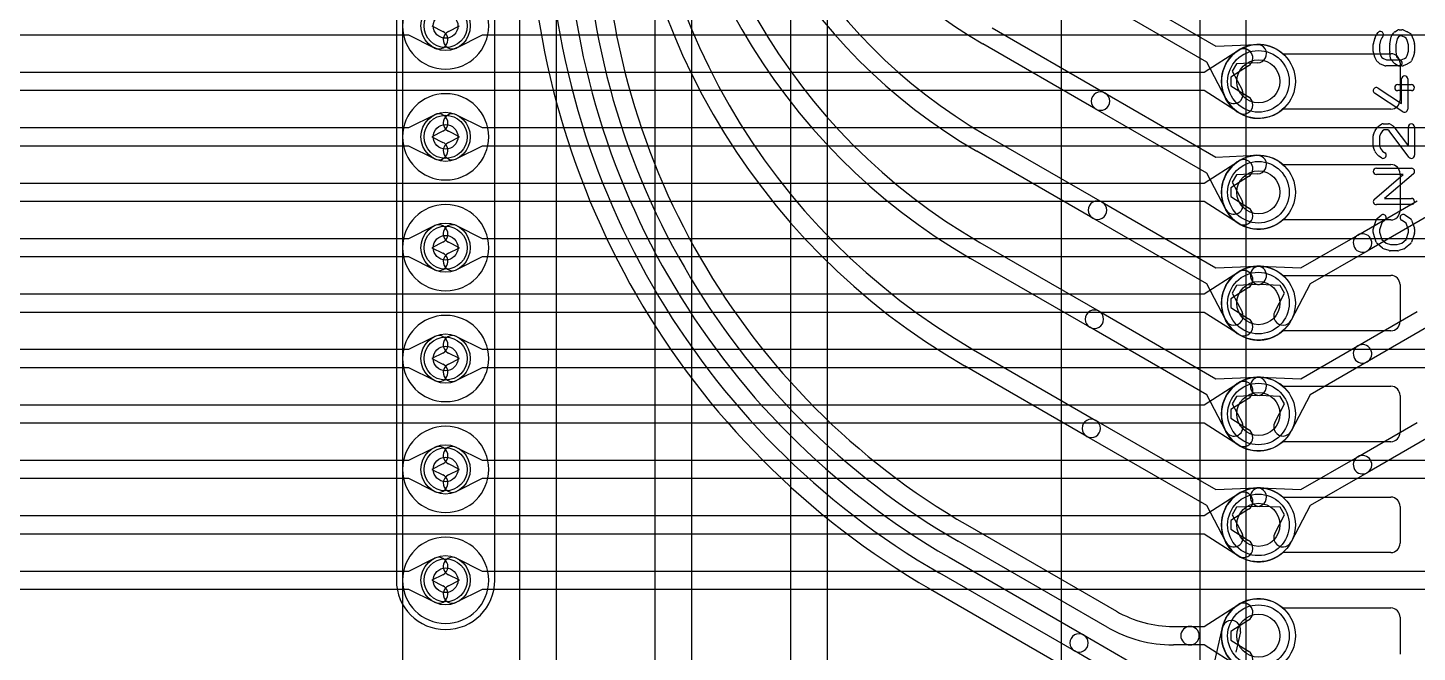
# Model space of a CAD drawing. Extents: x 0 to 57.1, y 0 to 59.8.
# Drawn here: x 29.11 to 40.39, y 30.32 to 35.39 of the extents above; entities that cross this region are included whole.
import ezdxf

# ---------------------------------------------------------------- set-up
doc = ezdxf.new("R2010")
doc.units = 0
for name, color, linetype in [('Hole', 1, 'CONTINUOUS'), ('L1', 3, 'CONTINUOUS'), ('L2', 3, 'CONTINUOUS'), ('L3', 3, 'CONTINUOUS'), ('L4', 3, 'CONTINUOUS'), ('PartsArea-A', 111, 'CONTINUOUS'), ('PartsArea-B', 111, 'CONTINUOUS'), ('PartsSilk-A', 221, 'CONTINUOUS'), ('Resist-A', 2, 'CONTINUOUS'), ('Resist-B', 2, 'CONTINUOUS')]:
    doc.layers.add(name, color=color, linetype=linetype)

msp = doc.modelspace()

# ---------------------------------------------------------------- linework, layer by layer
at = {"layer": 'Hole'}
for centre, radius in [((32.5, 35.4), 0.1), ((39.1, 34.95), 0.175), ((32.5, 34.5), 0.1), ((39.1, 34.05), 0.175), ((32.5, 33.6), 0.1), ((39.1, 33.15), 0.175), ((32.5, 32.7), 0.1), ((39.1, 32.25), 0.175), ((32.5, 31.8), 0.1), ((39.1, 31.35), 0.175), ((32.5, 30.9), 0.1), ((39.1, 30.45), 0.175)]:
    msp.add_circle(centre, radius, dxfattribs=at)
at = {"layer": 'L1'}
for p, q in [((37.88064, 35.74059), (38.75492, 35.23583)), ((38.67991, 35.10594), (37.80564, 35.61069)), ((36.9375, 35.38512), (37.85564, 34.85503)), ((37.78064, 34.72513), (36.8625, 35.25522)), ((38.75492, 35.23583), (39.08747, 35.24973)), ((38.83416, 34.81098), (38.67991, 35.10594)), ((38.92288, 35.09273), (38.88785, 35.032)), ((39.09373, 35.09987), (38.92288, 35.09273)), ((39.29843, 35.175), (40.175, 35.175)), ((40.25, 35.1), (40.25, 34.8)), ((38.88785, 35.032), (38.96708, 34.8805)), ((37.85564, 34.85503), (38.75492, 34.33583)), ((38.67991, 34.20594), (37.78064, 34.72513)), ((40.175, 34.725), (39.29843, 34.725)), ((36.8875, 34.51399), (37.83064, 33.96947)), ((37.75564, 33.83957), (36.8125, 34.38408)), ((38.75492, 34.33583), (39.08747, 34.34973)), ((38.83416, 33.91098), (38.67991, 34.20594)), ((38.92288, 34.19273), (38.88785, 34.132)), ((39.09373, 34.19987), (38.92288, 34.19273)), ((39.29843, 34.275), (40.175, 34.275)), ((40.25, 34.2), (40.25, 33.9)), ((38.88785, 34.132), (38.96708, 33.9805)), ((37.83064, 33.96947), (38.75491, 33.43584)), ((38.67992, 33.30593), (37.75564, 33.83957)), ((40.175, 33.825), (39.29843, 33.825)), ((36.83749, 33.64285), (37.80564, 33.08389)), ((37.73064, 32.95399), (36.76249, 33.51295)), ((38.75491, 33.43584), (39.08747, 33.44973)), ((38.83415, 33.01099), (38.67992, 33.30593)), ((38.9229, 33.29273), (38.88784, 33.232)), ((39.09373, 33.29987), (38.9229, 33.29273)), ((39.29843, 33.375), (40.175, 33.375)), ((40.25, 33.3), (40.25, 33)), ((38.88784, 33.232), (38.96707, 33.08049)), ((37.80564, 33.08389), (38.75492, 32.53583)), ((38.67991, 32.40594), (37.73064, 32.95399)), ((40.175, 32.925), (39.29843, 32.925)), ((36.7875, 32.77172), (37.78064, 32.19833)), ((37.70564, 32.06843), (36.7125, 32.64182)), ((38.75492, 32.53583), (39.08747, 32.54973)), ((38.83416, 32.11098), (38.67991, 32.40594)), ((38.92288, 32.39273), (38.88785, 32.332)), ((39.09373, 32.39987), (38.92288, 32.39273)), ((39.29843, 32.475), (40.175, 32.475)), ((40.25, 32.4), (40.25, 32.1)), ((38.88785, 32.332), (38.96708, 32.1805)), ((37.78064, 32.19833), (38.75492, 31.63583)), ((38.67991, 31.50594), (37.70564, 32.06843)), ((40.175, 32.025), (39.29843, 32.025)), ((38.75492, 31.63583), (39.08747, 31.64973)), ((38.83416, 31.21098), (38.67991, 31.50594)), ((38.92288, 31.49273), (38.88785, 31.432)), ((39.09373, 31.49987), (38.92288, 31.49273)), ((39.29843, 31.575), (40.175, 31.575)), ((40.25, 31.5), (40.25, 31.2)), ((38.88785, 31.432), (38.96708, 31.2805)), ((36.73751, 31.34699), (37.9466, 30.64893)), ((37.8716, 30.51902), (36.66251, 31.21709)), ((36.58751, 31.08718), (37.68064, 30.45606)), ((40.175, 31.125), (39.29843, 31.125)), ((37.60564, 30.32616), (36.51251, 30.95727)), ((36.43766, 30.82731), (38.54829, 29.60866)), ((38.65822, 30.525), (38.93928, 30.70331)), ((39.01964, 30.57665), (38.87526, 30.48505)), ((39.29843, 30.675), (40.175, 30.675)), ((40.25, 30.6), (40.25, 30.3)), ((38.4091, 30.525), (38.54455, 30.525)), ((38.54455, 30.525), (38.65822, 30.525)), ((38.87526, 30.48505), (38.87526, 30.41495)), ((37.68064, 30.45606), (38.75492, 29.83583)), ((38.54455, 30.375), (38.4091, 30.375)), ((38.65822, 30.375), (38.54455, 30.375)), ((38.93928, 30.19669), (38.65822, 30.375)), ((38.87526, 30.41495), (39.01964, 30.32335)), ((38.67991, 29.70594), (37.60564, 30.32616))]:
    msp.add_line(p, q, dxfattribs=at)
for centre, radius in [((32.5, 35.4), 0.2), ((39.1, 34.95), 0.3), ((32.5, 34.5), 0.2), ((39.1, 34.05), 0.3), ((32.5, 33.6), 0.2), ((39.1, 33.15), 0.3), ((32.5, 32.7), 0.2), ((39.1, 32.25), 0.3), ((32.5, 31.8), 0.2), ((39.1, 31.35), 0.3), ((32.5, 30.9), 0.2), ((39.1, 30.45), 0.3)]:
    msp.add_circle(centre, radius, dxfattribs=at)
for centre, radius, start, end in [((38.9, 38.78427), 4.075, 180, -120.000012), ((39.1, 38.34615), 4.575, 179.999875, -120.000027), ((39.1, 38.34615), 4.425, 179.99987, -120.000016), ((39.3, 37.90802), 5.075, 179.999887, -120.000139), ((39.3, 37.90802), 4.925, 179.999884, -120.00013), ((39.5, 37.46991), 5.575, 180, -119.999999), ((39.5, 37.46991), 5.425, 180, -119.999988), ((39.70001, 36.47827), 6.52505, -179.999385, -119.998226), ((39.7, 36.47819), 6.375, 180, -119.999921), ((39.7, 36.47819), 6.225, 180, -119.999912), ((39.7, 36.4782), 6.075, 180, -119.999881), ((39.7, 36.4782), 5.925, 180, -119.99987), ((32.5, 35.4), 0.35004, 90, -90), ((32.5, 35.4), 0.35004, -90, 90), ((39.1, 34.95), 0.3, 48.590571, -48.590571), ((39.0906, 35.1748), 0.075, -87.608013, 92.393477), ((40.175, 35.1), 0.075, 0, 90), ((37.81814, 34.79008), 0.075, 59.999272, -119.999926), ((38.90062, 34.84574), 0.075, -152.389472, 27.607742), ((32.5, 34.5), 0.35004, 90, -90), ((32.5, 34.5), 0.35004, -90, 90), ((37.81814, 34.79008), 0.075, -120.000728, 59.999924), ((40.175, 34.8), 0.075, -90, 0), ((39.1, 34.05), 0.3, 48.590571, -48.590571), ((39.0906, 34.2748), 0.075, -87.608013, 92.393477), ((40.175, 34.2), 0.075, 0, 90), ((37.79314, 33.90452), 0.075, 59.999272, -120.000132), ((37.79314, 33.90452), 0.075, -120.000728, 60.000097), ((38.90062, 33.94574), 0.075, -152.389472, 27.607742), ((32.5, 33.6), 0.35004, 90, -90), ((32.5, 33.6), 0.35004, -90, 90), ((40.175, 33.9), 0.075, -90, 0), ((39.1, 33.15), 0.3, 48.590571, -48.590571), ((39.0906, 33.3748), 0.075, -87.608013, 92.391863), ((40.175, 33.3), 0.075, 0, 90), ((37.76814, 33.01894), 0.075, 59.999272, -119.999686), ((37.76814, 33.01894), 0.075, -120.000728, 60.000074), ((38.90061, 33.04574), 0.075, -152.396241, 27.605561), ((32.5, 32.7), 0.35004, 90, -90), ((32.5, 32.7), 0.35004, -90, 90), ((40.175, 33), 0.075, -90, 0), ((39.1, 32.25), 0.3, 48.590571, -48.590571), ((39.0906, 32.4748), 0.075, -87.608013, 92.393477), ((40.175, 32.4), 0.075, 0, 90), ((37.74314, 32.13338), 0.075, 59.999272, -119.99989), ((37.74314, 32.13338), 0.075, -120.000728, 59.999985), ((38.90062, 32.14574), 0.075, -152.389472, 27.607742), ((32.5, 31.8), 0.35004, 90, -90), ((32.5, 31.8), 0.35004, -90, 90), ((40.175, 32.1), 0.075, -90, 0), ((39.1, 31.35), 0.3, 48.590571, -48.590571), ((39.0906, 31.5748), 0.075, -87.608013, 92.393477), ((40.175, 31.5), 0.075, 0, 90), ((38.90062, 31.24574), 0.075, -152.389472, 27.607742), ((32.5, 30.9), 0.35004, 90, -90), ((32.5, 30.9), 0.35004, -90, 90), ((40.175, 31.2), 0.075, -90, 0), ((39.1, 30.45), 0.3, 48.590571, -48.590571), ((38.97946, 30.63998), 0.075, -57.606734, 122.392259), ((38.4091, 31.45), 0.925, -120.000108, -90), ((40.175, 30.6), 0.075, 0, 90), ((37.64314, 30.39111), 0.075, 59.999272, -119.999749), ((38.4091, 31.45), 1.075, -119.999928, -90), ((38.54455, 30.45), 0.075, 90, -90), ((38.54455, 30.45), 0.075, -90, 90), ((37.64314, 30.39111), 0.075, -120.000728, 59.999957), ((38.97946, 30.26002), 0.075, -122.393266, 57.607741)]:
    msp.add_arc(centre, radius, start, end, dxfattribs=at)
at = {"layer": 'L2'}
for p, q in [((32.14995, 40.80001), (32.14995, 28.50244)), ((32.52233, 35.35526), (32.612, 35.4)), ((32.79766, 35.325), (32.58929, 35.22104)), ((41.45822, 35.325), (32.79766, 35.325)), ((32.58929, 34.67896), (32.79766, 34.575)), ((32.612, 34.5), (32.52233, 34.54474)), ((32.79766, 34.575), (41.45822, 34.575)), ((32.52233, 34.45526), (32.612, 34.5)), ((32.79766, 34.425), (32.58929, 34.32104)), ((41.45822, 34.425), (32.79766, 34.425)), ((32.58929, 33.77896), (32.79766, 33.675)), ((32.612, 33.6), (32.52233, 33.64474)), ((32.79766, 33.675), (41.45822, 33.675)), ((32.52233, 33.55526), (32.612, 33.6)), ((32.79766, 33.525), (32.58929, 33.42104)), ((41.45822, 33.525), (32.79766, 33.525)), ((32.58929, 32.87896), (32.79766, 32.775)), ((32.612, 32.7), (32.52233, 32.74474)), ((32.79766, 32.775), (41.45822, 32.775)), ((32.52233, 32.65526), (32.612, 32.7)), ((32.79766, 32.625), (32.58929, 32.52104)), ((41.45822, 32.625), (32.79766, 32.625)), ((32.58929, 31.97896), (32.79766, 31.875)), ((32.612, 31.8), (32.52233, 31.84474)), ((32.79766, 31.875), (41.45822, 31.875)), ((32.52233, 31.75526), (32.612, 31.8)), ((32.79766, 31.725), (32.58929, 31.62104)), ((41.45822, 31.725), (32.79766, 31.725)), ((32.58929, 31.07896), (32.79766, 30.975)), ((32.612, 30.9), (32.52233, 30.94474)), ((32.79766, 30.975), (41.45822, 30.975)), ((32.52233, 30.85526), (32.612, 30.9)), ((32.79766, 30.825), (32.58929, 30.72104)), ((41.45822, 30.825), (32.79766, 30.825))]:
    msp.add_line(p, q, dxfattribs=at)
for centre in [(32.5, 35.4), (32.5, 34.5), (32.5, 33.6), (32.5, 32.7), (32.5, 31.8), (32.5, 30.9)]:
    msp.add_circle(centre, 0.2, dxfattribs=at)
for centre, start, end in [((32.55581, 35.28815), 116.513803, -63.484041), ((32.55581, 34.61185), 63.486197, -116.515959), ((32.55581, 34.38815), 116.513803, -63.484041), ((32.55581, 33.71185), 63.486197, -116.515959), ((32.55581, 33.48815), 116.513803, -63.484041), ((32.55581, 32.81185), 63.486197, -116.515959), ((32.55581, 32.58815), 116.513803, -63.484041), ((32.55581, 31.91185), 63.486197, -116.515959), ((32.55581, 31.68815), 116.513803, -63.484041), ((32.55581, 31.01185), 63.486197, -116.515959), ((32.55581, 30.78815), 116.513803, -63.484041)]:
    msp.add_arc(centre, 0.075, start, end, dxfattribs=at)
at = {"layer": 'L3'}
for p, q in [((32.09996, 40.8), (32.09996, 30.9)), ((32.90004, 30.9), (32.90004, 40.8)), ((38.62496, 38.67496), (38.62496, 29.55)), ((33.09996, 36.5), (33.09996, 22.06457)), ((33.4, 22.06457), (33.4, 36.5)), ((34.2, 36.5), (34.2, 22.06457)), ((34.5, 21.43715), (34.5, 36.45)), ((35.3, 36.45), (35.3, 21.43715)), ((35.60004, 21.43715), (35.60004, 36.45)), ((39.90776, 33.70296), (40.3893, 33.98098)), ((40.4643, 33.85107), (39.98276, 33.57306)), ((39.44508, 33.43583), (39.90776, 33.70296)), ((39.98276, 33.57306), (39.52009, 33.30594)), ((39.11253, 33.44973), (39.44508, 33.43583)), ((39.27712, 33.29273), (39.10627, 33.29987)), ((39.31215, 33.232), (39.27712, 33.29273)), ((39.52009, 33.30594), (39.36584, 33.01098)), ((39.23292, 33.0805), (39.31215, 33.232)), ((39.90776, 32.80296), (40.3893, 33.08098)), ((40.4643, 32.95107), (39.98276, 32.67306)), ((39.44508, 32.53583), (39.90776, 32.80296)), ((39.98276, 32.67306), (39.52009, 32.40594)), ((39.11253, 32.54973), (39.44508, 32.53583)), ((39.27712, 32.39273), (39.10627, 32.39987)), ((39.31215, 32.332), (39.27712, 32.39273)), ((39.52009, 32.40594), (39.36584, 32.11098)), ((39.23292, 32.1805), (39.31215, 32.332)), ((39.90776, 31.90296), (40.3893, 32.18098)), ((40.4643, 32.05107), (39.98276, 31.77306)), ((39.44508, 31.63583), (39.90776, 31.90296)), ((39.98276, 31.77306), (39.52009, 31.50594)), ((39.11253, 31.64973), (39.44508, 31.63583)), ((39.27712, 31.49273), (39.10627, 31.49987)), ((39.31215, 31.432), (39.27712, 31.49273)), ((39.52009, 31.50594), (39.36584, 31.21098)), ((39.23292, 31.2805), (39.31215, 31.432))]:
    msp.add_line(p, q, dxfattribs=at)
for centre in [(39.1, 33.15), (39.1, 32.25), (39.1, 31.35)]:
    msp.add_circle(centre, 0.3, dxfattribs=at)
for centre, radius, start, end in [((39.94526, 33.63801), 0.075, 120.000728, -59.999754), ((39.94526, 33.63801), 0.075, -59.999272, 119.999945), ((39.1094, 33.3748), 0.075, 87.608013, -92.393477), ((39.29938, 33.04574), 0.075, 152.389472, -27.607742), ((39.94526, 32.73801), 0.075, 120.000728, -59.999754), ((39.94526, 32.73801), 0.075, -59.999272, 119.999945), ((39.1094, 32.4748), 0.075, 87.608013, -92.393477), ((39.29938, 32.14574), 0.075, 152.389472, -27.607742), ((39.94526, 31.83801), 0.075, 120.000728, -59.999754), ((39.94526, 31.83801), 0.075, -59.999272, 119.999945), ((39.1094, 31.5748), 0.075, 87.608013, -92.393477), ((39.29938, 31.24574), 0.075, 152.389472, -27.607742), ((32.5, 30.9), 0.40004, 180, 0)]:
    msp.add_arc(centre, radius, start, end, dxfattribs=at)
at = {"layer": 'L4'}
for p, q in [((32.20234, 35.325), (19.34178, 35.325)), ((32.41071, 35.22104), (32.20234, 35.325)), ((32.388, 35.4), (32.47767, 35.35526)), ((38.65822, 35.025), (38.93928, 35.20331)), ((39.29843, 35.175), (40.175, 35.175)), ((40.25, 35.1), (40.25, 34.8)), ((26.29766, 35.025), (38.65822, 35.025)), ((39.01964, 35.07665), (38.87526, 34.98505)), ((38.87526, 34.98505), (38.87526, 34.91495)), ((38.65822, 34.875), (26.29766, 34.875)), ((38.93928, 34.69669), (38.65822, 34.875)), ((38.87526, 34.91495), (39.01964, 34.82335)), ((32.20234, 34.575), (32.41071, 34.67896)), ((40.175, 34.725), (39.29843, 34.725)), ((19.34178, 34.575), (32.20234, 34.575)), ((32.47767, 34.54474), (32.388, 34.5)), ((32.20234, 34.425), (19.34178, 34.425)), ((32.41071, 34.32104), (32.20234, 34.425)), ((32.388, 34.5), (32.47767, 34.45526)), ((38.65822, 34.125), (38.93928, 34.30331)), ((39.29843, 34.275), (40.175, 34.275)), ((40.25, 34.2), (40.25, 33.9)), ((26.29766, 34.125), (38.65822, 34.125)), ((39.01964, 34.17665), (38.87526, 34.08505)), ((38.87526, 34.08505), (38.87526, 34.01495)), ((38.65822, 33.975), (26.29766, 33.975)), ((38.93928, 33.79669), (38.65822, 33.975)), ((38.87526, 34.01495), (39.01964, 33.92335)), ((32.20234, 33.675), (32.41071, 33.77896)), ((40.175, 33.825), (39.29843, 33.825)), ((19.34178, 33.675), (32.20234, 33.675)), ((32.47767, 33.64474), (32.388, 33.6)), ((32.20234, 33.525), (19.34178, 33.525)), ((32.41071, 33.42104), (32.20234, 33.525)), ((32.388, 33.6), (32.47767, 33.55526)), ((38.65822, 33.225), (38.93928, 33.40331)), ((39.29843, 33.375), (40.175, 33.375)), ((40.25, 33.3), (40.25, 33)), ((26.29766, 33.225), (38.65822, 33.225)), ((39.01964, 33.27665), (38.87526, 33.18505)), ((38.87526, 33.18505), (38.87526, 33.11495)), ((38.65822, 33.075), (26.29766, 33.075)), ((38.93928, 32.89669), (38.65822, 33.075)), ((38.87526, 33.11495), (39.01964, 33.02335)), ((32.20234, 32.775), (32.41071, 32.87896)), ((40.175, 32.925), (39.29843, 32.925)), ((19.34178, 32.775), (32.20234, 32.775)), ((32.47767, 32.74474), (32.388, 32.7)), ((32.20234, 32.625), (19.34178, 32.625)), ((32.41071, 32.52104), (32.20234, 32.625)), ((32.388, 32.7), (32.47767, 32.65526)), ((38.65822, 32.325), (38.93928, 32.50331)), ((39.29843, 32.475), (40.175, 32.475)), ((40.25, 32.4), (40.25, 32.1)), ((26.29766, 32.325), (38.65822, 32.325)), ((39.01964, 32.37665), (38.87526, 32.28505)), ((38.87526, 32.28505), (38.87526, 32.21495)), ((38.65822, 32.175), (26.29766, 32.175)), ((38.93928, 31.99669), (38.65822, 32.175)), ((38.87526, 32.21495), (39.01964, 32.12335)), ((32.20234, 31.875), (32.41071, 31.97896)), ((40.175, 32.025), (39.29843, 32.025)), ((28.67225, 31.875), (32.20234, 31.875)), ((32.47767, 31.84474), (32.388, 31.8)), ((32.20234, 31.725), (28.67225, 31.725)), ((32.41071, 31.62104), (32.20234, 31.725)), ((32.388, 31.8), (32.47767, 31.75526)), ((38.65822, 31.425), (38.93928, 31.60331)), ((39.01964, 31.47665), (38.87526, 31.38505)), ((39.29843, 31.575), (40.175, 31.575)), ((40.25, 31.5), (40.25, 31.2)), ((26.29766, 31.425), (38.65822, 31.425)), ((38.87526, 31.38505), (38.87526, 31.31495)), ((38.65822, 31.275), (26.29766, 31.275)), ((38.93928, 31.09669), (38.65822, 31.275)), ((38.87526, 31.31495), (39.01964, 31.22335)), ((32.20234, 30.975), (32.41071, 31.07896)), ((40.175, 31.125), (39.29843, 31.125)), ((28.73058, 30.975), (32.20234, 30.975)), ((32.47767, 30.94474), (32.388, 30.9)), ((32.20234, 30.825), (28.73058, 30.825)), ((32.41071, 30.72104), (32.20234, 30.825)), ((32.388, 30.9), (32.47767, 30.85526)), ((39.29843, 30.675), (40.175, 30.675)), ((40.25, 30.6), (40.25, 30.3)), ((38.73306, 30.18382), (38.80723, 30.51547)), ((38.95361, 30.48273), (38.91629, 30.31588))]:
    msp.add_line(p, q, dxfattribs=at)
for centre, radius in [((32.5, 35.4), 0.2), ((39.1, 34.95), 0.3), ((32.5, 34.5), 0.2), ((39.1, 34.05), 0.3), ((32.5, 33.6), 0.2), ((39.1, 33.15), 0.3), ((32.5, 32.7), 0.2), ((39.1, 32.25), 0.3), ((32.5, 31.8), 0.2), ((39.1, 31.35), 0.3), ((32.5, 30.9), 0.2), ((39.1, 30.45), 0.3)]:
    msp.add_circle(centre, radius, dxfattribs=at)
for centre, radius, start, end in [((32.44419, 35.28815), 0.075, -116.513803, 63.484041), ((39.1, 34.95), 0.3, 48.590571, -48.590571), ((38.97946, 35.13998), 0.075, -57.606734, 122.392259), ((40.175, 35.1), 0.075, 0, 90), ((38.97946, 34.76002), 0.075, -122.393266, 57.607741), ((40.175, 34.8), 0.075, -90, 0), ((32.44419, 34.61185), 0.075, -63.486197, 116.515959), ((32.44419, 34.38815), 0.075, -116.513803, 63.484041), ((39.1, 34.05), 0.3, 48.590571, -48.590571), ((38.97946, 34.23998), 0.075, -57.606734, 122.392259), ((40.175, 34.2), 0.075, 0, 90), ((38.97946, 33.86002), 0.075, -122.393266, 57.607741), ((40.175, 33.9), 0.075, -90, 0), ((32.44419, 33.71185), 0.075, -63.486197, 116.515959), ((32.44419, 33.48815), 0.075, -116.513803, 63.484041), ((39.1, 33.15), 0.3, 48.590571, -48.590571), ((38.97946, 33.33998), 0.075, -57.606734, 122.392259), ((40.175, 33.3), 0.075, 0, 90), ((38.97946, 32.96002), 0.075, -122.393266, 57.607741), ((40.175, 33), 0.075, -90, 0), ((32.44419, 32.81185), 0.075, -63.486197, 116.515959), ((32.44419, 32.58815), 0.075, -116.513803, 63.484041), ((39.1, 32.25), 0.3, 48.590571, -48.590571), ((38.97946, 32.43998), 0.075, -57.606734, 122.392259), ((40.175, 32.4), 0.075, 0, 90), ((38.97946, 32.06002), 0.075, -122.393266, 57.607741), ((40.175, 32.1), 0.075, -90, 0), ((32.44419, 31.91185), 0.075, -63.486197, 116.515959), ((32.44419, 31.68815), 0.075, -116.513803, 63.484041), ((39.1, 31.35), 0.3, 48.590571, -48.590571), ((38.97946, 31.53998), 0.075, -57.606734, 122.392259), ((40.175, 31.5), 0.075, 0, 90), ((38.97946, 31.16002), 0.075, -122.393266, 57.607741), ((40.175, 31.2), 0.075, -90, 0), ((32.44419, 31.01185), 0.075, -63.486197, 116.515959), ((32.44419, 30.78815), 0.075, -116.513803, 63.484041), ((39.1, 30.45), 0.3, 48.590571, -48.590571), ((38.88042, 30.4991), 0.075, -12.607528, 167.393385), ((40.175, 30.6), 0.075, 0, 90)]:
    msp.add_arc(centre, radius, start, end, dxfattribs=at)
at = {"layer": 'PartsArea-A'}
msp.add_line((37.5, 24.5), (37.5, 44.5), dxfattribs=at)
at = {"layer": 'PartsArea-B'}
msp.add_line((37.5, 24.5), (37.5, 44.5), dxfattribs=at)
at = {"layer": 'PartsSilk-A'}
for p, q in [((40.04531, 35.29817), (40.05642, 35.32595)), ((40.06011, 35.33229), (40.07122, 35.34618)), ((40.11026, 35.31494), (40.10147, 35.30395)), ((40.18176, 35.32044), (40.20028, 35.34544)), ((40.20713, 35.35176), (40.22935, 35.36564)), ((40.24976, 35.31944), (40.23764, 35.31187)), ((40.24259, 35.36944), (40.26481, 35.36944)), ((40.25981, 35.31944), (40.24976, 35.31944)), ((40.28664, 35.30827), (40.25981, 35.31944)), ((40.27442, 35.36752), (40.30776, 35.35364)), ((40.3114, 35.35176), (40.33362, 35.33787)), ((40.34358, 35.32595), (40.35469, 35.29817)), ((40.03241, 35.19167), (40.03241, 35.25)), ((40.03337, 35.25687), (40.04448, 35.29576)), ((40.09221, 35.28079), (40.08241, 35.2465)), ((40.08241, 35.2465), (40.08241, 35.19517)), ((40.10147, 35.30395), (40.09221, 35.28079)), ((40.16574, 35.19167), (40.16574, 35.25)), ((40.16623, 35.2549), (40.17734, 35.31046)), ((40.22527, 35.29517), (40.21574, 35.24752)), ((40.21574, 35.24752), (40.21574, 35.19342)), ((40.23764, 35.31187), (40.22527, 35.29517)), ((40.30019, 35.2998), (40.28664, 35.30827)), ((40.30779, 35.28079), (40.30019, 35.2998)), ((40.31759, 35.2465), (40.30779, 35.28079)), ((40.31759, 35.19517), (40.31759, 35.2465)), ((40.35552, 35.29576), (40.36663, 35.25687)), ((40.36759, 35.25), (40.36759, 35.19167)), ((40.04448, 35.14591), (40.03337, 35.1848)), ((40.06182, 35.11504), (40.04701, 35.14004)), ((40.08685, 35.09389), (40.06833, 35.10778)), ((40.08241, 35.19517), (40.09167, 35.16275)), ((40.09167, 35.16275), (40.10231, 35.1448)), ((40.12558, 35.07692), (40.09224, 35.09081)), ((40.10231, 35.1448), (40.11435, 35.13577)), ((40.11435, 35.13577), (40.14019, 35.125)), ((40.14019, 35.125), (40.25981, 35.125)), ((40.17339, 35.13541), (40.16598, 35.18819)), ((40.20168, 35.09728), (40.17946, 35.12228)), ((40.22934, 35.0788), (40.20712, 35.09269)), ((40.21574, 35.19342), (40.22186, 35.14985)), ((40.22186, 35.14985), (40.23667, 35.13318)), ((40.23667, 35.13318), (40.25584, 35.1212)), ((40.25981, 35.125), (40.28664, 35.13618)), ((40.30776, 35.09081), (40.27442, 35.07692)), ((40.28664, 35.13618), (40.30063, 35.14492)), ((40.30063, 35.14492), (40.30792, 35.16133)), ((40.30792, 35.16133), (40.31759, 35.19517)), ((40.33362, 35.10658), (40.3114, 35.09269)), ((40.35433, 35.14263), (40.34322, 35.11763)), ((40.36663, 35.1848), (40.35552, 35.14591)), ((40.26481, 35.075), (40.13519, 35.075)), ((40.07108, 34.89593), (40.26204, 34.77119)), ((40.23148, 34.925), (40.34259, 34.925)), ((40.34259, 34.875), (40.23148, 34.875)), ((40.26204, 34.77119), (40.26204, 34.96944)), ((40.31204, 34.96944), (40.31204, 34.725)), ((40.27337, 34.70407), (40.04374, 34.85407)), ((40.0342, 34.51761), (40.04531, 34.54539)), ((40.0483, 34.55081), (40.07052, 34.58137)), ((40.07749, 34.58787), (40.09971, 34.60176)), ((40.09057, 34.52393), (40.08241, 34.50352)), ((40.10811, 34.54804), (40.09057, 34.52393)), ((40.12013, 34.55556), (40.10811, 34.54804)), ((40.11296, 34.60556), (40.15741, 34.60556)), ((40.15024, 34.55556), (40.12013, 34.55556)), ((40.16244, 34.54793), (40.15024, 34.55556)), ((40.32261, 34.33497), (40.16244, 34.54793)), ((40.17066, 34.60176), (40.19288, 34.58787)), ((40.19961, 34.5817), (40.31759, 34.42483)), ((40.31759, 34.42483), (40.31759, 34.58056)), ((40.36759, 34.58056), (40.36759, 34.35)), ((40.03241, 34.42222), (40.03241, 34.50833)), ((40.04503, 34.38313), (40.03392, 34.41368)), ((40.08241, 34.50352), (40.08241, 34.42662)), ((40.08241, 34.42662), (40.09061, 34.40408)), ((40.07122, 34.34827), (40.049, 34.37605)), ((40.09971, 34.3288), (40.07749, 34.34269)), ((40.09061, 34.40408), (40.1076, 34.38283)), ((40.1076, 34.38283), (40.12621, 34.3712)), ((40.04114, 33.99398), (40.27501, 34.19444)), ((40.05741, 34.24444), (40.34259, 34.24444)), ((40.27501, 34.19444), (40.05741, 34.19444)), ((40.35886, 34.20046), (40.12499, 34)), ((40.12499, 34), (40.34259, 34)), ((40.34259, 33.95), (40.05741, 33.95)), ((40.06363, 33.83588), (40.09696, 33.86365)), ((40.28918, 33.86564), (40.33362, 33.83787)), ((40.03241, 33.72222), (40.03241, 33.75)), ((40.03369, 33.7579), (40.05591, 33.82457)), ((40.1011, 33.80202), (40.08241, 33.74594)), ((40.08241, 33.74594), (40.08241, 33.72612)), ((40.12896, 33.82523), (40.1011, 33.80202)), ((40.2995, 33.80023), (40.26268, 33.82324)), ((40.31759, 33.74594), (40.2995, 33.80023)), ((40.31759, 33.72612), (40.31759, 33.74594)), ((40.34409, 33.82457), (40.36631, 33.7579)), ((40.36759, 33.75), (40.36759, 33.72222)), ((40.05582, 33.64516), (40.0336, 33.7146)), ((40.10761, 33.59508), (40.06317, 33.63397)), ((40.08241, 33.72612), (40.10132, 33.66702)), ((40.10132, 33.66702), (40.13656, 33.63618)), ((40.13656, 33.63618), (40.17234, 33.625)), ((40.17234, 33.625), (40.22766, 33.625)), ((40.22766, 33.625), (40.26344, 33.63618)), ((40.26344, 33.63618), (40.29868, 33.66702)), ((40.33683, 33.63397), (40.29239, 33.59508)), ((40.29868, 33.66702), (40.31759, 33.72612)), ((40.3664, 33.7146), (40.34418, 33.64516)), ((40.16106, 33.57614), (40.11661, 33.59003)), ((40.23148, 33.575), (40.16852, 33.575)), ((40.28339, 33.59003), (40.23894, 33.57614))]:
    msp.add_line(p, q, dxfattribs=at)
for centre, start, end in [((40.07963, 35.31667), 141.333033, 158.207103), ((40.09074, 35.33056), -38.666967, 141.345223), ((40.20185, 35.30556), 143.473873, 168.694563), ((40.22037, 35.33056), 121.985944, 143.473873), ((40.24259, 35.34444), 90, 121.985944), ((40.26481, 35.34444), 67.394238, 90), ((40.29815, 35.33056), 57.994617, 67.394238), ((40.32037, 35.31667), 21.792897, 57.994617), ((40.05741, 35.25), 164.051456, 180), ((40.06852, 35.28889), 158.207103, 164.051456), ((40.19074, 35.25), 168.694563, 180), ((40.33148, 35.28889), 15.948544, 21.792897), ((40.34259, 35.25), 0, 15.948544), ((40.05741, 35.19167), 180, -164.051456), ((40.06852, 35.15278), -164.051456, -149.362476), ((40.08333, 35.12778), -149.362476, -126.869898), ((40.10185, 35.11389), -126.869898, -112.605762), ((40.19074, 35.19167), 180, -171.999526), ((40.19815, 35.13889), -171.999526, -138.37217), ((40.22037, 35.11389), -138.372169, -122.005383), ((40.24259, 35.1), -122.005383, 57.989981), ((40.29815, 35.11389), -67.394238, -57.994617), ((40.32037, 35.12778), -57.994617, -23.950855), ((40.33148, 35.15278), -23.950855, -15.948544), ((40.34259, 35.19167), -15.948544, 0), ((40.13519, 35.1), -112.605762, -90), ((40.28704, 34.96944), 0, 180), ((40.26481, 35.1), -90, -67.394238), ((40.05741, 34.875), 56.850263, -123.153564), ((40.23148, 34.9), 90, -90), ((40.34259, 34.9), -90, 90), ((40.28704, 34.725), -123.149737, 0), ((40.06852, 34.53611), 143.982737, 158.202147), ((40.09074, 34.56667), 122.005383, 143.979316), ((40.11296, 34.58056), 90, 122.010019), ((40.15741, 34.58056), 57.994617, 90), ((40.17963, 34.56667), 36.952397, 57.989981), ((40.34259, 34.58056), 0, 180), ((40.05741, 34.50833), 158.207103, 180), ((40.05741, 34.42222), 180, -160.015388), ((40.06852, 34.39167), -160.02081, -141.345223), ((40.09074, 34.36389), -141.333033, -122.010019), ((40.11296, 34.35), -122.005383, 57.989981), ((40.34259, 34.35), -143.047603, 0), ((40.05741, 34.21944), 90, -90), ((40.34259, 34.21944), -49.396219, 90), ((40.05741, 33.975), 130.603781, -90), ((40.34259, 33.975), -90, 90), ((40.11296, 33.84444), -50.209101, 129.800498), ((40.27593, 33.84444), 57.994617, -122.000747), ((40.05741, 33.75), 161.579545, 180), ((40.07963, 33.81667), 129.790899, 161.579545), ((40.32037, 33.81667), 18.420455, 57.994617), ((40.34259, 33.75), 0, 18.420455), ((40.05741, 33.72222), 180, -162.253582), ((40.07963, 33.65278), -162.253582, -131.188082), ((40.32037, 33.65278), -48.811918, -17.746418), ((40.34259, 33.72222), -17.746418, 0), ((40.12407, 33.61389), -131.188082, -107.362228), ((40.16852, 33.6), -107.362228, -90), ((40.23148, 33.6), -90, -72.637772), ((40.27593, 33.61389), -72.637772, -48.811918)]:
    msp.add_arc(centre, 0.025, start, end, dxfattribs=at)
at = {"layer": 'Resist-A'}
msp.add_line((39, 27.575), (39, 41.425), dxfattribs=at)
for centre, radius in [((32.5, 35.4), 0.175), ((39.1, 34.95), 0.25), ((32.5, 34.5), 0.175), ((39.1, 34.05), 0.25), ((32.5, 33.6), 0.175), ((39.1, 33.15), 0.25), ((32.5, 32.7), 0.175), ((39.1, 32.25), 0.25), ((32.5, 31.8), 0.175), ((39.1, 31.35), 0.25), ((32.5, 30.9), 0.175), ((39.1, 30.45), 0.25)]:
    msp.add_circle(centre, radius, dxfattribs=at)
at = {"layer": 'Resist-B'}
msp.add_line((39, 27.575), (39, 41.425), dxfattribs=at)
for centre, radius in [((32.5, 35.4), 0.175), ((39.1, 34.95), 0.25), ((32.5, 34.5), 0.175), ((39.1, 34.05), 0.25), ((32.5, 33.6), 0.175), ((39.1, 33.15), 0.25), ((32.5, 32.7), 0.175), ((39.1, 32.25), 0.25), ((32.5, 31.8), 0.175), ((39.1, 31.35), 0.25), ((32.5, 30.9), 0.175), ((39.1, 30.45), 0.25)]:
    msp.add_circle(centre, radius, dxfattribs=at)

doc.saveas('drawing.dxf')
